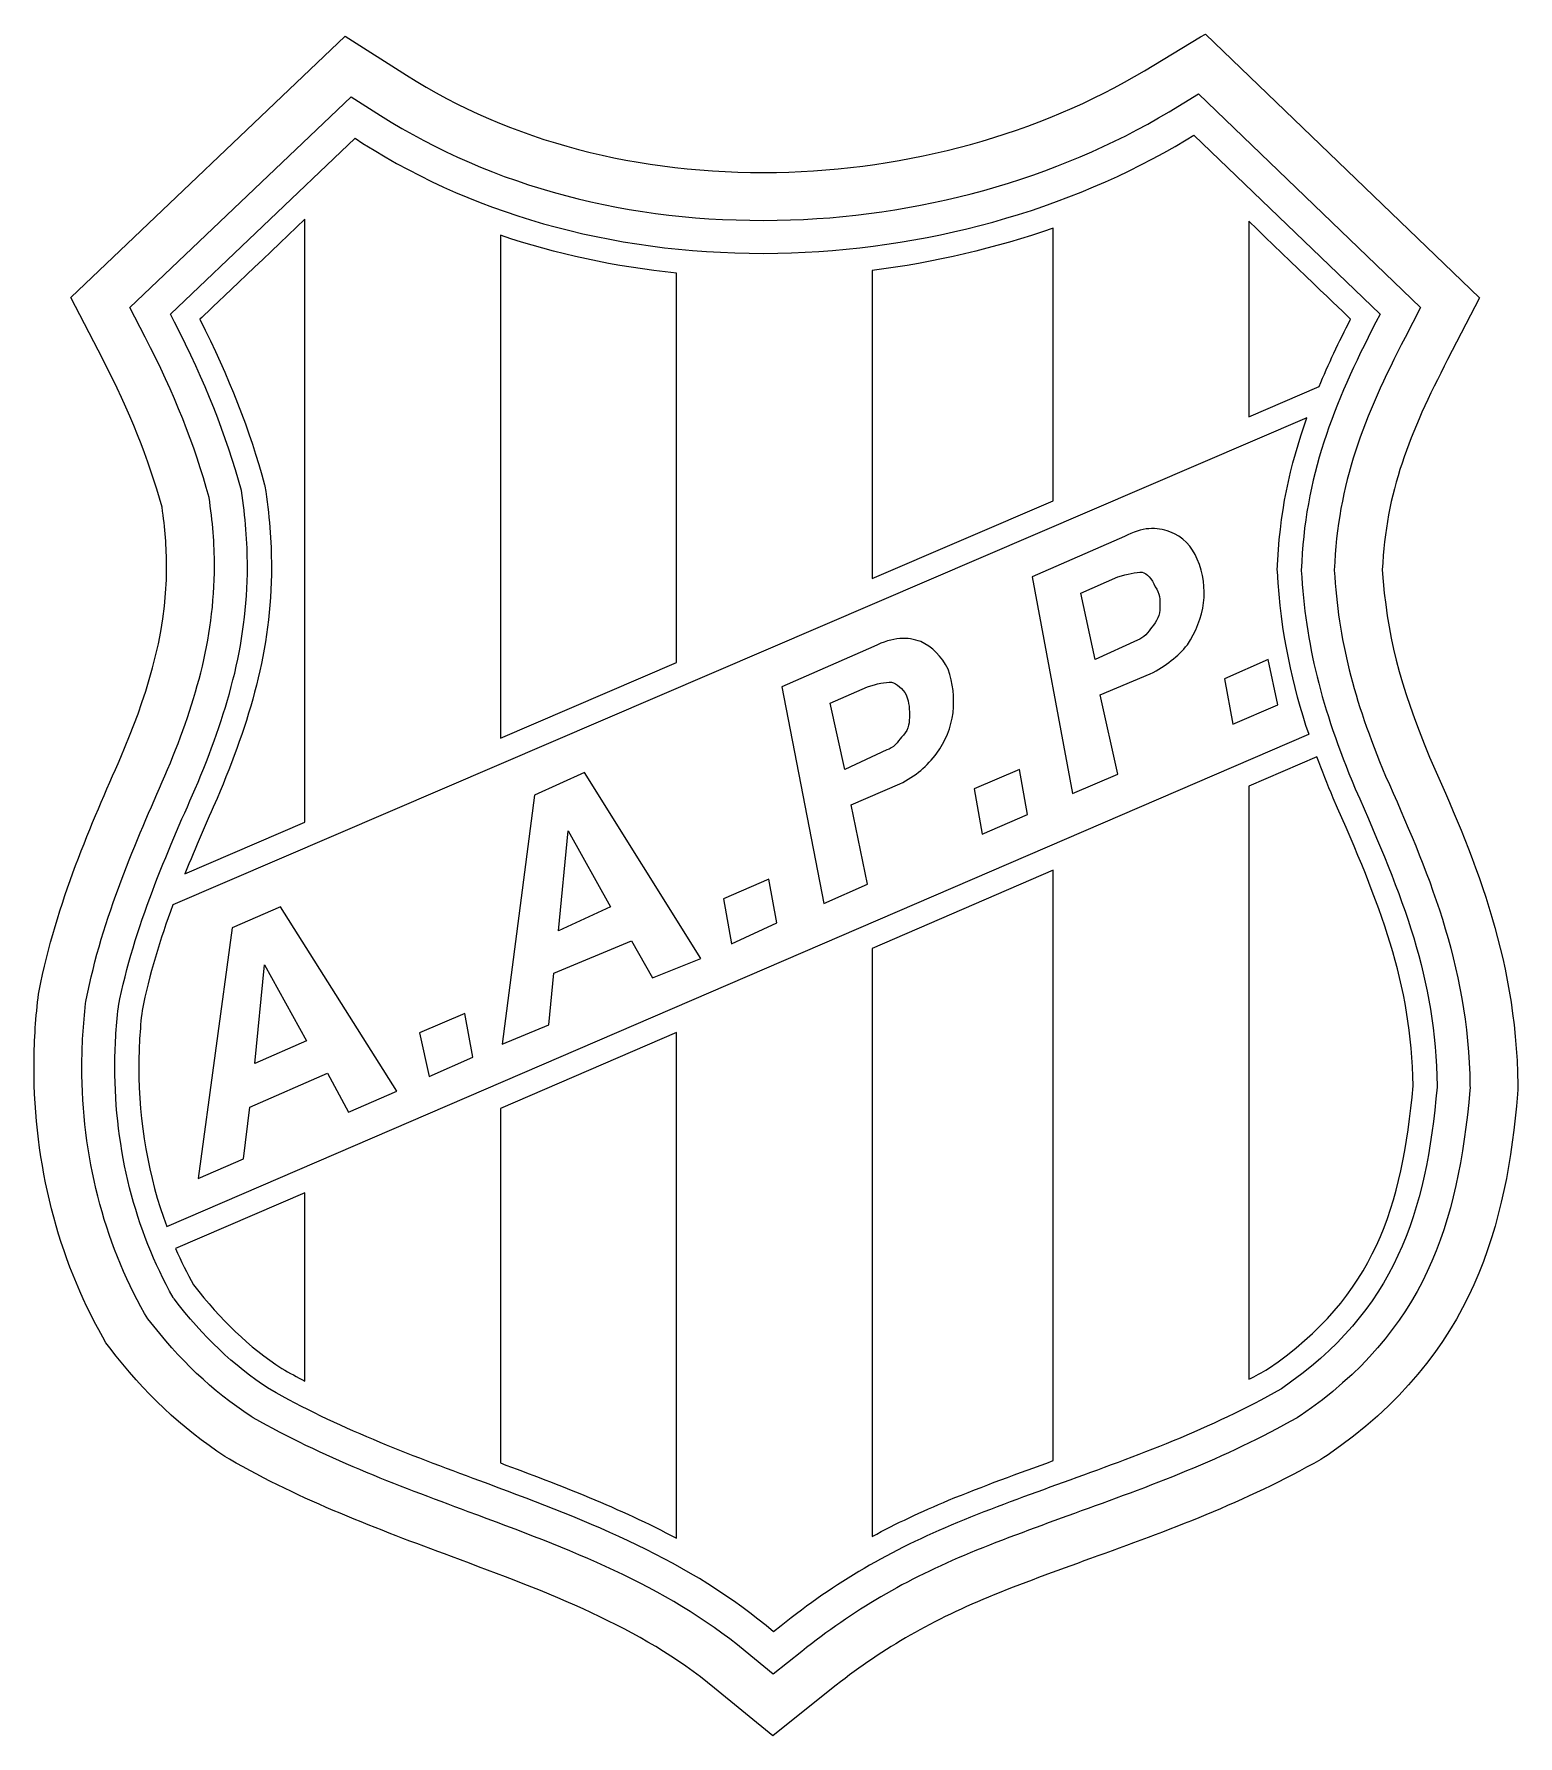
# Model space of a CAD drawing. Extents: x -64 to 87, y -87 to 87.
import ezdxf

# ---------------------------------------------------------------- set-up
doc = ezdxf.new("R2010")
doc.units = 0
doc.layers.add('HQFL', color=7, linetype='CONTINUOUS')

msp = doc.modelspace()

# ---------------------------------------------------------------- linework, layer by layer
at = {"layer": 'HQFL', "color": 250}
for points, knots in [([(87.2516, -20.4999), (87.2516, -20.4999), (87.2516, -20.5002), (87.2516, -20.5002), (87.2516, -20.5002), (87.0522, -6.976), (82.5797, 3.1233), (78.2542, 12.8905), (78.2542, 12.8905), (75.1796, 20.2823), (73.8712, 25.4648), (73.4377, 31.9733), (73.4377, 31.9733), (73.7785, 39.8061), (76.2369, 45.9825), (80.093, 53.4025), (80.093, 53.4025), (80.093, 53.4025), (83.3525, 59.6738), (83.3525, 59.6738), (83.3525, 59.6738), (83.3525, 59.6738), (55.4134, 86.5648), (55.4134, 86.5648), (55.4134, 86.5648), (55.4134, 86.5648), (54.9128, 86.2637), (54.9128, 86.2637), (54.9128, 86.2637), (54.9128, 86.2637), (49.2044, 82.8312), (49.2044, 82.8312), (49.2044, 82.8312), (38.4871, 76.3875), (25.1688, 72.7075), (11.7024, 72.4684), (11.7024, 72.4684), (-2.3835, 72.2182), (-15.4211, 75.6446), (-26.0006, 82.377), (-26.0006, 82.377), (-26.0006, 82.377), (-32.2434, 86.3491), (-32.2434, 86.3491), (-32.2434, 86.3491), (-32.2434, 86.3491), (-60.1796, 59.7283), (-60.1796, 59.7283), (-60.1796, 59.7283), (-60.1796, 59.7283), (-56.9443, 53.4379), (-56.9443, 53.4379), (-56.9443, 53.4379), (-54.1928, 48.0887), (-52.2699, 43.2911), (-50.8929, 38.3446), (-50.8929, 38.3446), (-50.5827, 36.2249), (-50.4308, 34.2516), (-50.4308, 32.3149), (-50.4308, 32.3149), (-50.4308, 24.9564), (-52.6724, 18.6266), (-55.0945, 12.8825), (-55.0945, 12.8825), (-58.0215, 6.2578), (-61.671, -2.0016), (-63.4155, -10.9144), (-63.4155, -10.9144), (-63.4155, -10.9144), (-63.486, -11.2731), (-63.486, -11.2731), (-63.486, -11.2731), (-63.486, -11.2731), (-63.5282, -11.6364), (-63.5282, -11.6364), (-63.5282, -11.6364), (-63.7998, -13.9646), (-63.9376, -16.3312), (-63.9376, -18.6697), (-63.9376, -18.6697), (-63.9376, -28.5927), (-61.5141, -38.1173), (-56.9287, -46.2139), (-56.9287, -46.2139), (-56.9287, -46.2139), (-56.6114, -46.7742), (-56.6114, -46.7742), (-56.6114, -46.7742), (-56.6114, -46.7742), (-56.221, -47.2864), (-56.221, -47.2864), (-56.221, -47.2864), (-52.7275, -51.8689), (-48.8874, -55.4939), (-44.4808, -58.3689), (-44.4808, -58.3689), (-44.4808, -58.3689), (-44.2604, -58.5126), (-44.2604, -58.5126), (-44.2604, -58.5126), (-44.2604, -58.5126), (-44.0332, -58.644), (-44.0332, -58.644), (-44.0332, -58.644), (-36.6331, -62.9035), (-28.8907, -65.7805), (-21.4033, -68.5632), (-21.4033, -68.5632), (-11.5176, -72.2366), (-2.1825, -75.7056), (5.4045, -81.9586), (5.4045, -81.9586), (5.4045, -81.9586), (11.3295, -86.8424), (11.3295, -86.8424), (11.3295, -86.8424), (11.3295, -86.8424), (17.3249, -82.0459), (17.3249, -82.0459), (17.3249, -82.0459), (22.215, -78.1338), (27.1474, -75.2492), (33.3181, -72.6928), (33.3181, -72.6928), (36.6567, -71.326), (40.088, -70.0826), (43.7206, -68.7662), (43.7206, -68.7662), (51.468, -65.9579), (59.4773, -63.0548), (67.1682, -58.6594), (67.1682, -58.6594), (67.1682, -58.6594), (67.4935, -58.4742), (67.4935, -58.4742), (67.4935, -58.4742), (67.4935, -58.4742), (67.8048, -58.2613), (67.8048, -58.2613), (67.8048, -58.2613), (82.9386, -47.942), (86.0783, -34.4772), (87.2168, -21.4636), (87.2168, -21.4636), (87.2168, -21.4636), (87.2588, -20.9827), (87.2588, -20.9827), (87.2588, -20.9827), (87.2588, -20.9827), (87.2516, -20.4999), (87.2516, -20.4999)], [0, 0, 0, 0, 0.02631579, 0.02631579, 0.02631579, 0.02631579, 0.05263158, 0.05263158, 0.05263158, 0.05263158, 0.07894737, 0.07894737, 0.07894737, 0.07894737, 0.10526316, 0.10526316, 0.10526316, 0.10526316, 0.13157895, 0.13157895, 0.13157895, 0.13157895, 0.15789474, 0.15789474, 0.15789474, 0.15789474, 0.18421053, 0.18421053, 0.18421053, 0.18421053, 0.21052632, 0.21052632, 0.21052632, 0.21052632, 0.23684211, 0.23684211, 0.23684211, 0.23684211, 0.26315789, 0.26315789, 0.26315789, 0.26315789, 0.28947368, 0.28947368, 0.28947368, 0.28947368, 0.31578947, 0.31578947, 0.31578947, 0.31578947, 0.34210526, 0.34210526, 0.34210526, 0.34210526, 0.36842105, 0.36842105, 0.36842105, 0.36842105, 0.39473684, 0.39473684, 0.39473684, 0.39473684, 0.42105263, 0.42105263, 0.42105263, 0.42105263, 0.44736842, 0.44736842, 0.44736842, 0.44736842, 0.47368421, 0.47368421, 0.47368421, 0.47368421, 0.5, 0.5, 0.5, 0.5, 0.52631579, 0.52631579, 0.52631579, 0.52631579, 0.55263158, 0.55263158, 0.55263158, 0.55263158, 0.57894737, 0.57894737, 0.57894737, 0.57894737, 0.60526316, 0.60526316, 0.60526316, 0.60526316, 0.63157895, 0.63157895, 0.63157895, 0.63157895, 0.65789474, 0.65789474, 0.65789474, 0.65789474, 0.68421053, 0.68421053, 0.68421053, 0.68421053, 0.71052632, 0.71052632, 0.71052632, 0.71052632, 0.73684211, 0.73684211, 0.73684211, 0.73684211, 0.76315789, 0.76315789, 0.76315789, 0.76315789, 0.78947368, 0.78947368, 0.78947368, 0.78947368, 0.81578947, 0.81578947, 0.81578947, 0.81578947, 0.84210526, 0.84210526, 0.84210526, 0.84210526, 0.86842105, 0.86842105, 0.86842105, 0.86842105, 0.89473684, 0.89473684, 0.89473684, 0.89473684, 0.92105263, 0.92105263, 0.92105263, 0.92105263, 0.94736842, 0.94736842, 0.94736842, 0.94736842, 0.97368421, 0.97368421, 0.97368421, 0.97368421, 1, 1, 1, 1]), ([(79.0174, -20.6221), (78.8545, -9.6002), (75.608, -1.4722), (70.6737, 9.6693), (70.6737, 9.6693), (67.1813, 18.0551), (65.6374, 24.3072), (65.1823, 31.9204), (65.1823, 31.9204), (65.5156, 41.3964), (68.4626, 48.8822), (72.7853, 57.2001), (72.7853, 57.2001), (72.7853, 57.2001), (73.2059, 58.0094), (73.2059, 58.0094), (73.2059, 58.0094), (73.2059, 58.0094), (54.249, 76.2552), (54.249, 76.2552), (54.249, 76.2552), (54.249, 76.2552), (53.4478, 75.7736), (53.4478, 75.7736), (53.4478, 75.7736), (41.5116, 68.5963), (26.738, 64.4986), (11.8486, 64.2343), (11.8486, 64.2343), (-3.8579, 63.9555), (-18.4749, 67.8263), (-30.4217, 75.4286), (-30.4217, 75.4286), (-30.4217, 75.4286), (-31.2273, 75.9412), (-31.2273, 75.9412), (-31.2273, 75.9412), (-31.2273, 75.9412), (-50.0382, 58.0165), (-50.0382, 58.0165), (-50.0382, 58.0165), (-50.0382, 58.0165), (-49.6206, 57.2047), (-49.6206, 57.2047), (-49.6206, 57.2047), (-46.5118, 51.1602), (-44.3493, 45.7072), (-42.8157, 40.0513), (-42.8157, 40.0513), (-42.3938, 37.3446), (-42.1965, 34.7844), (-42.1965, 32.3274), (-42.1965, 32.3274), (-42.1965, 24.1959), (-44.3406, 17.1832), (-47.5198, 9.6498), (-47.5198, 9.6498), (-50.298, 3.3615), (-53.7656, -4.4876), (-55.3336, -12.4967), (-55.3336, -12.4967), (-55.3336, -12.4967), (-55.3426, -12.5431), (-55.3426, -12.5431), (-55.3426, -12.5431), (-55.3426, -12.5431), (-55.3482, -12.5895), (-55.3482, -12.5895), (-55.3482, -12.5895), (-55.5857, -14.6276), (-55.7035, -16.6633), (-55.7035, -18.684), (-55.7035, -18.684), (-55.7035, -27.1131), (-53.6591, -35.2755), (-49.7627, -42.1554), (-49.7627, -42.1554), (-49.7627, -42.1554), (-49.7215, -42.228), (-49.7215, -42.228), (-49.7215, -42.228), (-49.7215, -42.228), (-49.6713, -42.2942), (-49.6713, -42.2942), (-49.6713, -42.2942), (-46.7176, -46.1688), (-43.6381, -49.0851), (-39.9804, -51.4722), (-39.9804, -51.4722), (-39.9804, -51.4722), (-39.9518, -51.4907), (-39.9518, -51.4907), (-39.9518, -51.4907), (-39.9518, -51.4907), (-39.9223, -51.5078), (-39.9223, -51.5078), (-39.9223, -51.5078), (-33.1172, -55.4248), (-25.6995, -58.1813), (-18.5258, -60.8465), (-18.5258, -60.8465), (-8.4415, -64.5938), (1.9858, -68.469), (10.6422, -75.6041), (10.6422, -75.6041), (10.6422, -75.6041), (11.4068, -76.234), (11.4068, -76.234), (11.4068, -76.234), (11.4068, -76.234), (12.1804, -75.6149), (12.1804, -75.6149), (12.1804, -75.6149), (17.7018, -71.198), (23.2487, -67.9502), (30.1662, -65.084), (30.1662, -65.084), (33.6888, -63.6424), (37.3619, -62.3109), (40.9145, -61.0234), (40.9145, -61.0234), (48.3335, -58.3344), (56.0047, -55.554), (63.0818, -51.5097), (63.0818, -51.5097), (63.0818, -51.5097), (63.1237, -51.4857), (63.1237, -51.4857), (63.1237, -51.4857), (63.1237, -51.4857), (63.1642, -51.4583), (63.1642, -51.4583), (63.1642, -51.4583), (74.7805, -43.5368), (77.9013, -33.4517), (79.0125, -20.7458), (79.0125, -20.7458), (79.0125, -20.7458), (79.0182, -20.6839), (79.0182, -20.6839), (79.0182, -20.6839), (79.0182, -20.6839), (79.0174, -20.6221), (79.0174, -20.6221)], [0, 0, 0, 0, 0.02777778, 0.02777778, 0.02777778, 0.02777778, 0.05555556, 0.05555556, 0.05555556, 0.05555556, 0.08333333, 0.08333333, 0.08333333, 0.08333333, 0.11111111, 0.11111111, 0.11111111, 0.11111111, 0.13888889, 0.13888889, 0.13888889, 0.13888889, 0.16666667, 0.16666667, 0.16666667, 0.16666667, 0.19444444, 0.19444444, 0.19444444, 0.19444444, 0.22222222, 0.22222222, 0.22222222, 0.22222222, 0.25, 0.25, 0.25, 0.25, 0.27777778, 0.27777778, 0.27777778, 0.27777778, 0.30555556, 0.30555556, 0.30555556, 0.30555556, 0.33333333, 0.33333333, 0.33333333, 0.33333333, 0.36111111, 0.36111111, 0.36111111, 0.36111111, 0.38888889, 0.38888889, 0.38888889, 0.38888889, 0.41666667, 0.41666667, 0.41666667, 0.41666667, 0.44444444, 0.44444444, 0.44444444, 0.44444444, 0.47222222, 0.47222222, 0.47222222, 0.47222222, 0.5, 0.5, 0.5, 0.5, 0.52777778, 0.52777778, 0.52777778, 0.52777778, 0.55555556, 0.55555556, 0.55555556, 0.55555556, 0.58333333, 0.58333333, 0.58333333, 0.58333333, 0.61111111, 0.61111111, 0.61111111, 0.61111111, 0.63888889, 0.63888889, 0.63888889, 0.63888889, 0.66666667, 0.66666667, 0.66666667, 0.66666667, 0.69444444, 0.69444444, 0.69444444, 0.69444444, 0.72222222, 0.72222222, 0.72222222, 0.72222222, 0.75, 0.75, 0.75, 0.75, 0.77777778, 0.77777778, 0.77777778, 0.77777778, 0.80555556, 0.80555556, 0.80555556, 0.80555556, 0.83333333, 0.83333333, 0.83333333, 0.83333333, 0.86111111, 0.86111111, 0.86111111, 0.86111111, 0.88888889, 0.88888889, 0.88888889, 0.88888889, 0.91666667, 0.91666667, 0.91666667, 0.91666667, 0.94444444, 0.94444444, 0.94444444, 0.94444444, 0.97222222, 0.97222222, 0.97222222, 0.97222222, 1, 1, 1, 1]), ([(-45.2794, 8.6822), (-41.9762, 16.5096), (-39.7512, 23.8008), (-39.7512, 32.287), (-39.7512, 32.287), (-39.7512, 34.8931), (-39.961, 37.6115), (-40.414, 40.4934), (-40.414, 40.4934), (-40.414, 40.4934), (-40.4243, 40.5586), (-40.4243, 40.5586), (-40.4243, 40.5586), (-40.4243, 40.5586), (-40.4414, 40.6223), (-40.4414, 40.6223), (-40.4414, 40.6223), (-41.9516, 46.2127), (-44.0629, 51.6027), (-47.0407, 57.5021), (-47.0407, 57.5021), (-46.3205, 58.1883), (-40.7582, 63.4888), (-36.3469, 67.6922), (-36.3469, 67.6922), (-36.3469, 67.6922), (-36.3469, 6.2582), (-36.3469, 6.2582), (-36.3469, 6.2582), (-36.3469, 6.2582), (-48.5617, 1.0114), (-48.5617, 1.0114), (-48.5617, 1.0114), (-47.465, 3.7334), (-46.3238, 6.3186), (-45.2794, 8.6822)], [0, 0, 0, 0, 0.11111111, 0.11111111, 0.11111111, 0.11111111, 0.22222222, 0.22222222, 0.22222222, 0.22222222, 0.33333333, 0.33333333, 0.33333333, 0.33333333, 0.44444444, 0.44444444, 0.44444444, 0.44444444, 0.55555556, 0.55555556, 0.55555556, 0.55555556, 0.66666667, 0.66666667, 0.66666667, 0.66666667, 0.77777778, 0.77777778, 0.77777778, 0.77777778, 0.88888889, 0.88888889, 0.88888889, 0.88888889, 1, 1, 1, 1]), ([(-16.4174, 66.0671), (-10.7353, 64.1286), (-4.7173, 62.8331), (1.5353, 62.2105), (1.5353, 62.2105), (1.5353, 62.2105), (1.5353, 22.5309), (1.5353, 22.5309), (1.5353, 22.5309), (1.5353, 22.5309), (-16.4174, 14.8191), (-16.4174, 14.8191), (-16.4174, 14.8191), (-16.4174, 14.8191), (-16.4174, 66.0671), (-16.4174, 66.0671)], [0, 0, 0, 0, 0.25, 0.25, 0.25, 0.25, 0.5, 0.5, 0.5, 0.5, 0.75, 0.75, 0.75, 0.75, 1, 1, 1, 1]), ([(21.4645, 62.4797), (27.8048, 63.2726), (34.0218, 64.7317), (39.9129, 66.7962), (39.9129, 66.7962), (39.9129, 66.7962), (39.9129, 39.0163), (39.9129, 39.0163), (39.9129, 39.0163), (39.9129, 39.0163), (21.4645, 31.0918), (21.4645, 31.0918), (21.4645, 31.0918), (21.4645, 31.0918), (21.4645, 62.4797), (21.4645, 62.4797)], [0, 0, 0, 0, 0.25, 0.25, 0.25, 0.25, 0.5, 0.5, 0.5, 0.5, 0.75, 0.75, 0.75, 0.75, 1, 1, 1, 1]), ([(66.9883, 50.6467), (66.9883, 50.6467), (59.8403, 47.5763), (59.8403, 47.5763), (59.8403, 47.5763), (59.8403, 47.5763), (59.8403, 67.4869), (59.8403, 67.4869), (59.8403, 67.4869), (64.2238, 63.2681), (69.5077, 58.1825), (70.2039, 57.5121), (70.2039, 57.5121), (69.0143, 55.1892), (67.9373, 52.9204), (66.9883, 50.6467)], [0, 0, 0, 0, 0.25, 0.25, 0.25, 0.25, 0.5, 0.5, 0.5, 0.5, 0.75, 0.75, 0.75, 0.75, 1, 1, 1, 1]), ([(-52.9286, -12.9191), (-52.2121, -9.2774), (-51.0766, -5.645), (-49.7921, -2.1727), (-49.7921, -2.1727), (-49.7921, -2.1727), (65.7521, 47.46), (65.7521, 47.46), (65.7521, 47.46), (64.0224, 42.6228), (62.934, 37.6395), (62.7405, 31.9458), (62.7405, 31.9458), (62.7405, 31.9458), (62.7385, 31.889), (62.7385, 31.889), (62.7385, 31.889), (62.7385, 31.889), (62.742, 31.8322), (62.742, 31.8322), (62.742, 31.8322), (63.1198, 25.4283), (64.2758, 20.2195), (65.971, 15.1808), (65.971, 15.1808), (65.971, 15.1808), (65.9478, 15.2351), (65.9478, 15.2351), (65.9478, 15.2351), (65.9478, 15.2351), (-50.4236, -34.9195), (-50.4236, -34.9195), (-50.4236, -34.9195), (-52.2921, -29.8677), (-53.2636, -24.3465), (-53.2636, -18.6894), (-53.2636, -18.6894), (-53.2636, -16.777), (-53.1518, -14.8492), (-52.9286, -12.9191)], [0, 0, 0, 0, 0.1, 0.1, 0.1, 0.1, 0.2, 0.2, 0.2, 0.2, 0.3, 0.3, 0.3, 0.3, 0.4, 0.4, 0.4, 0.4, 0.5, 0.5, 0.5, 0.5, 0.6, 0.6, 0.6, 0.6, 0.7, 0.7, 0.7, 0.7, 0.8, 0.8, 0.8, 0.8, 0.9, 0.9, 0.9, 0.9, 1, 1, 1, 1]), ([(41.8878, 9.1752), (41.8878, 9.1752), (37.7729, 31.2451), (37.7729, 31.2451), (37.7729, 31.2451), (37.7729, 31.2451), (47.16, 35.3624), (47.16, 35.3624), (47.16, 35.3624), (48.9697, 36.352), (50.453, 36.352), (51.7712, 35.8584), (51.7712, 35.8584), (53.0893, 35.3624), (54.0766, 34.3749), (54.5725, 33.057), (54.5725, 33.057), (55.2294, 31.5757), (55.3946, 30.0925), (55.2294, 28.6112), (55.2294, 28.6112), (55.0641, 27.1277), (54.4071, 25.6445), (53.5851, 24.3286), (53.5851, 24.3286), (52.5932, 23.1737), (51.4405, 22.1862), (49.7963, 21.3618), (49.7963, 21.3618), (49.7963, 21.3618), (44.6894, 19.2217), (44.6894, 19.2217), (44.6894, 19.2217), (44.6894, 19.2217), (46.4987, 11.1502), (46.4987, 11.1502), (46.4987, 11.1502), (46.4987, 11.1502), (41.8878, 9.1752), (41.8878, 9.1752)], [0, 0, 0, 0, 0.1, 0.1, 0.1, 0.1, 0.2, 0.2, 0.2, 0.2, 0.3, 0.3, 0.3, 0.3, 0.4, 0.4, 0.4, 0.4, 0.5, 0.5, 0.5, 0.5, 0.6, 0.6, 0.6, 0.6, 0.7, 0.7, 0.7, 0.7, 0.8, 0.8, 0.8, 0.8, 0.9, 0.9, 0.9, 0.9, 1, 1, 1, 1]), ([(44.1933, 22.8452), (44.1933, 22.8452), (48.4784, 24.8223), (48.4784, 24.8223), (48.4784, 24.8223), (49.135, 24.9877), (49.6307, 25.6445), (49.9617, 26.1404), (49.9617, 26.1404), (50.453, 26.6342), (50.7837, 27.4561), (50.7837, 28.1152), (50.7837, 28.1152), (50.7837, 28.9396), (50.7837, 29.5986), (50.2877, 30.2577), (50.2877, 30.2577), (49.9617, 31.0798), (49.4656, 31.5757), (48.9697, 31.7387), (48.9697, 31.7387), (48.313, 31.7387), (47.4906, 31.5757), (46.4987, 31.2451), (46.4987, 31.2451), (46.4987, 31.2451), (42.7144, 29.5986), (42.7144, 29.5986), (42.7144, 29.5986), (42.7144, 29.5986), (44.1933, 22.8452), (44.1933, 22.8452)], [0, 0, 0, 0, 0.125, 0.125, 0.125, 0.125, 0.25, 0.25, 0.25, 0.25, 0.375, 0.375, 0.375, 0.375, 0.5, 0.5, 0.5, 0.5, 0.625, 0.625, 0.625, 0.625, 0.75, 0.75, 0.75, 0.75, 0.875, 0.875, 0.875, 0.875, 1, 1, 1, 1]), ([(16.5229, -2.0259), (16.5229, -2.0259), (12.2402, 20.046), (12.2402, 20.046), (12.2402, 20.046), (12.2402, 20.046), (21.6298, 24.1633), (21.6298, 24.1633), (21.6298, 24.1633), (23.6046, 25.1507), (25.088, 25.1507), (26.4062, 24.657), (26.4062, 24.657), (27.5589, 24.1633), (28.5463, 23.1737), (29.2076, 21.8578), (29.2076, 21.8578), (29.6991, 20.3744), (29.8643, 19.0564), (29.6991, 17.4098), (29.6991, 17.4098), (29.5337, 15.9265), (28.877, 14.4454), (28.0549, 13.2926), (28.0549, 13.2926), (27.063, 11.9746), (25.9101, 10.9871), (24.2661, 10.1628), (24.2661, 10.1628), (24.2661, 10.1628), (19.3244, 8.0226), (19.3244, 8.0226), (19.3244, 8.0226), (19.3244, 8.0226), (20.9686, -0.049), (20.9686, -0.049), (20.9686, -0.049), (20.9686, -0.049), (16.5229, -2.0259), (16.5229, -2.0259)], [0, 0, 0, 0, 0.1, 0.1, 0.1, 0.1, 0.2, 0.2, 0.2, 0.2, 0.3, 0.3, 0.3, 0.3, 0.4, 0.4, 0.4, 0.4, 0.5, 0.5, 0.5, 0.5, 0.6, 0.6, 0.6, 0.6, 0.7, 0.7, 0.7, 0.7, 0.8, 0.8, 0.8, 0.8, 0.9, 0.9, 0.9, 0.9, 1, 1, 1, 1]), ([(61.8197, 22.8452), (61.8197, 22.8452), (62.807, 18.2342), (62.807, 18.2342), (62.807, 18.2342), (62.807, 18.2342), (58.1959, 16.2571), (58.1959, 16.2571), (58.1959, 16.2571), (58.1959, 16.2571), (57.3696, 20.8681), (57.3696, 20.8681), (57.3696, 20.8681), (57.3696, 20.8681), (61.8197, 22.8452), (61.8197, 22.8452)], [0, 0, 0, 0, 0.25, 0.25, 0.25, 0.25, 0.5, 0.5, 0.5, 0.5, 0.75, 0.75, 0.75, 0.75, 1, 1, 1, 1]), ([(18.663, 11.6461), (18.663, 11.6461), (22.9479, 13.621), (22.9479, 13.621), (22.9479, 13.621), (23.6046, 13.7862), (24.1007, 14.4454), (24.4313, 14.9392), (24.4313, 14.9392), (25.088, 15.4328), (25.2535, 16.2571), (25.2535, 16.916), (25.2535, 16.916), (25.2535, 17.7383), (25.2535, 18.3974), (24.9228, 19.2217), (24.9228, 19.2217), (24.5921, 19.8807), (23.9353, 20.3744), (23.4395, 20.5398), (23.4395, 20.5398), (22.7826, 20.5398), (21.9604, 20.3744), (20.9686, 20.046), (20.9686, 20.046), (20.9686, 20.046), (17.1818, 18.3974), (17.1818, 18.3974), (17.1818, 18.3974), (17.1818, 18.3974), (18.663, 11.6461), (18.663, 11.6461)], [0, 0, 0, 0, 0.125, 0.125, 0.125, 0.125, 0.25, 0.25, 0.25, 0.25, 0.375, 0.375, 0.375, 0.375, 0.5, 0.5, 0.5, 0.5, 0.625, 0.625, 0.625, 0.625, 0.75, 0.75, 0.75, 0.75, 0.875, 0.875, 0.875, 0.875, 1, 1, 1, 1]), ([(61.8259, -49.4158), (61.1704, -49.7891), (60.5073, -50.1497), (59.8403, -50.5029), (59.8403, -50.5029), (59.8403, -50.5029), (59.8403, 9.9458), (59.8403, 9.9458), (59.8403, 9.9458), (59.8403, 9.9458), (66.7655, 12.9306), (66.7655, 12.9306), (66.7655, 12.9306), (67.2839, 11.5286), (67.8397, 10.1279), (68.432, 8.7062), (68.432, 8.7062), (73.2462, -2.165), (76.4086, -10.0697), (76.5756, -20.5987), (76.5756, -20.5987), (75.4913, -32.9077), (72.6346, -42.0284), (61.8259, -49.4158)], [0, 0, 0, 0, 0.16666667, 0.16666667, 0.16666667, 0.16666667, 0.33333333, 0.33333333, 0.33333333, 0.33333333, 0.5, 0.5, 0.5, 0.5, 0.66666667, 0.66666667, 0.66666667, 0.66666667, 0.83333333, 0.83333333, 0.83333333, 0.83333333, 1, 1, 1, 1]), ([(-16.2543, -16.3548), (-16.2543, -16.3548), (-12.9591, 9.0098), (-12.9591, 9.0098), (-12.9591, 9.0098), (-12.9591, 9.0098), (-7.8519, 11.3156), (-7.8519, 11.3156), (-7.8519, 11.3156), (-7.8519, 11.3156), (4.0059, -7.6241), (4.0059, -7.6241), (4.0059, -7.6241), (4.0059, -7.6241), (-0.9356, -9.6037), (-0.9356, -9.6037), (-0.9356, -9.6037), (-0.9356, -9.6037), (-3.0758, -5.8149), (-3.0758, -5.8149), (-3.0758, -5.8149), (-3.0758, -5.8149), (-10.9822, -9.1076), (-10.9822, -9.1076), (-10.9822, -9.1076), (-10.9822, -9.1076), (-11.4756, -14.3798), (-11.4756, -14.3798), (-11.4756, -14.3798), (-11.4756, -14.3798), (-16.2543, -16.3548), (-16.2543, -16.3548)], [0, 0, 0, 0, 0.125, 0.125, 0.125, 0.125, 0.25, 0.25, 0.25, 0.25, 0.375, 0.375, 0.375, 0.375, 0.5, 0.5, 0.5, 0.5, 0.625, 0.625, 0.625, 0.625, 0.75, 0.75, 0.75, 0.75, 0.875, 0.875, 0.875, 0.875, 1, 1, 1, 1]), ([(36.4544, 11.6461), (36.4544, 11.6461), (37.277, 7.0328), (37.277, 7.0328), (37.277, 7.0328), (37.277, 7.0328), (32.6659, 5.056), (32.6659, 5.056), (32.6659, 5.056), (32.6659, 5.056), (31.8395, 9.6692), (31.8395, 9.6692), (31.8395, 9.6692), (31.8395, 9.6692), (36.4544, 11.6461), (36.4544, 11.6461)], [0, 0, 0, 0, 0.25, 0.25, 0.25, 0.25, 0.5, 0.5, 0.5, 0.5, 0.75, 0.75, 0.75, 0.75, 1, 1, 1, 1]), ([(-10.4882, -4.8247), (-10.4882, -4.8247), (-5.2183, -2.3544), (-5.2183, -2.3544), (-5.2183, -2.3544), (-5.2183, -2.3544), (-9.5009, 5.3865), (-9.5009, 5.3865), (-9.5009, 5.3865), (-9.5009, 5.3865), (-10.4882, -4.8247), (-10.4882, -4.8247)], [0, 0, 0, 0, 0.33333333, 0.33333333, 0.33333333, 0.33333333, 0.66666667, 0.66666667, 0.66666667, 0.66666667, 1, 1, 1, 1]), ([(10.9246, 0.4449), (10.9246, 0.4449), (11.7467, -4.0026), (11.7467, -4.0026), (11.7467, -4.0026), (11.7467, -4.0026), (7.1357, -6.1457), (7.1357, -6.1457), (7.1357, -6.1457), (7.1357, -6.1457), (6.3115, -1.5323), (6.3115, -1.5323), (6.3115, -1.5323), (6.3115, -1.5323), (10.9246, 0.4449), (10.9246, 0.4449)], [0, 0, 0, 0, 0.25, 0.25, 0.25, 0.25, 0.5, 0.5, 0.5, 0.5, 0.75, 0.75, 0.75, 0.75, 1, 1, 1, 1]), ([(29.2368, -62.8279), (26.4585, -63.979), (23.8965, -65.1938), (21.4645, -66.5149), (21.4645, -66.5149), (21.4645, -66.5149), (21.4645, -6.5935), (21.4645, -6.5935), (21.4645, -6.5935), (21.4645, -6.5935), (39.9129, 1.3573), (39.9129, 1.3573), (39.9129, 1.3573), (39.9129, 1.3573), (39.9129, -58.7907), (39.9129, -58.7907), (39.9129, -58.7907), (36.39, -60.0679), (32.7541, -61.3881), (29.2368, -62.8279)], [0, 0, 0, 0, 0.2, 0.2, 0.2, 0.2, 0.4, 0.4, 0.4, 0.4, 0.6, 0.6, 0.6, 0.6, 0.8, 0.8, 0.8, 0.8, 1, 1, 1, 1]), ([(-47.2177, -30.027), (-47.2177, -30.027), (-43.7595, -4.4965), (-43.7595, -4.4965), (-43.7595, -4.4965), (-43.7595, -4.4965), (-38.8177, -2.3544), (-38.8177, -2.3544), (-38.8177, -2.3544), (-38.8177, -2.3544), (-26.9597, -21.1312), (-26.9597, -21.1312), (-26.9597, -21.1312), (-26.9597, -21.1312), (-31.9014, -23.2712), (-31.9014, -23.2712), (-31.9014, -23.2712), (-31.9014, -23.2712), (-34.0415, -19.3214), (-34.0415, -19.3214), (-34.0415, -19.3214), (-34.0415, -19.3214), (-41.9474, -22.7797), (-41.9474, -22.7797), (-41.9474, -22.7797), (-41.9474, -22.7797), (-42.6066, -28.0479), (-42.6066, -28.0479), (-42.6066, -28.0479), (-42.6066, -28.0479), (-47.2177, -30.027), (-47.2177, -30.027)], [0, 0, 0, 0, 0.125, 0.125, 0.125, 0.125, 0.25, 0.25, 0.25, 0.25, 0.375, 0.375, 0.375, 0.375, 0.5, 0.5, 0.5, 0.5, 0.625, 0.625, 0.625, 0.625, 0.75, 0.75, 0.75, 0.75, 0.875, 0.875, 0.875, 0.875, 1, 1, 1, 1]), ([(-41.454, -18.3297), (-41.454, -18.3297), (-36.1838, -16.024), (-36.1838, -16.024), (-36.1838, -16.024), (-36.1838, -16.024), (-40.4665, -8.2855), (-40.4665, -8.2855), (-40.4665, -8.2855), (-40.4665, -8.2855), (-41.454, -18.3297), (-41.454, -18.3297)], [0, 0, 0, 0, 0.33333333, 0.33333333, 0.33333333, 0.33333333, 0.66666667, 0.66666667, 0.66666667, 0.66666667, 1, 1, 1, 1]), ([(-20.0408, -13.227), (-20.0408, -13.227), (-19.2188, -17.673), (-19.2188, -17.673), (-19.2188, -17.673), (-19.2188, -17.673), (-23.6643, -19.648), (-23.6643, -19.648), (-23.6643, -19.648), (-23.6643, -19.648), (-24.6542, -15.2019), (-24.6542, -15.2019), (-24.6542, -15.2019), (-24.6542, -15.2019), (-20.0408, -13.227), (-20.0408, -13.227)], [0, 0, 0, 0, 0.25, 0.25, 0.25, 0.25, 0.5, 0.5, 0.5, 0.5, 0.75, 0.75, 0.75, 0.75, 1, 1, 1, 1]), ([(1.5353, -66.7045), (-4.2738, -63.6107), (-10.3903, -61.2713), (-16.4174, -59.0272), (-16.4174, -59.0272), (-16.4174, -59.0272), (-16.4174, -22.9203), (-16.4174, -22.9203), (-16.4174, -22.9203), (-16.4174, -22.9203), (1.5353, -15.1829), (1.5353, -15.1829), (1.5353, -15.1829), (1.5353, -15.1829), (1.5353, -66.7045), (1.5353, -66.7045)], [0, 0, 0, 0, 0.25, 0.25, 0.25, 0.25, 0.5, 0.5, 0.5, 0.5, 0.75, 0.75, 0.75, 0.75, 1, 1, 1, 1]), ([(-47.6743, -40.8858), (-48.3473, -39.6921), (-48.9608, -38.4558), (-49.5158, -37.1857), (-49.5158, -37.1857), (-49.5158, -37.1857), (-36.3469, -31.5101), (-36.3469, -31.5101), (-36.3469, -31.5101), (-36.3469, -31.5101), (-36.3469, -50.6881), (-36.3469, -50.6881), (-36.3469, -50.6881), (-37.1307, -50.2752), (-37.9076, -49.8505), (-38.6746, -49.4095), (-38.6746, -49.4095), (-42.0567, -47.1977), (-44.9195, -44.4859), (-47.6743, -40.8858)], [0, 0, 0, 0, 0.2, 0.2, 0.2, 0.2, 0.4, 0.4, 0.4, 0.4, 0.6, 0.6, 0.6, 0.6, 0.8, 0.8, 0.8, 0.8, 1, 1, 1, 1])]:
    msp.add_open_spline(points, degree=3, knots=knots, dxfattribs=at)
at = {"layer": 'HQFL', "color": 7}
msp.add_open_spline([(51.719, 78.6488), (40.2797, 71.7708), (26.0988, 67.8431), (11.789, 67.5889), (11.789, 67.5889), (-3.2574, 67.3217), (-17.2307, 71.0115), (-28.6205, 78.2595), (-28.6205, 78.2595), (-28.6205, 78.2595), (-31.6413, 80.1814), (-31.6413, 80.1814), (-31.6413, 80.1814), (-31.6413, 80.1814), (-54.1699, 58.7139), (-54.1699, 58.7139), (-54.1699, 58.7139), (-54.1699, 58.7139), (-52.6043, 55.67), (-52.6043, 55.67), (-52.6043, 55.67), (-49.6397, 49.9061), (-47.5738, 44.7142), (-46.1061, 39.3559), (-46.1061, 39.3559), (-45.7354, 36.9226), (-45.5588, 34.6095), (-45.5588, 32.3845), (-45.5588, 32.3845), (-45.5588, 24.7459), (-47.5903, 18.1151), (-50.6036, 10.972), (-50.6036, 10.972), (-53.4536, 4.521), (-56.9909, -3.4964), (-58.6264, -11.8522), (-58.6264, -11.8522), (-58.6264, -11.8522), (-58.6602, -12.0255), (-58.6602, -12.0255), (-58.6602, -12.0255), (-58.6602, -12.0255), (-58.6808, -12.2012), (-58.6808, -12.2012), (-58.6808, -12.2012), (-58.933, -14.3649), (-59.058, -16.5288), (-59.058, -18.6768), (-59.058, -18.6768), (-59.058, -27.685), (-56.8638, -36.425), (-52.682, -43.8094), (-52.682, -43.8094), (-52.682, -43.8094), (-52.5287, -44.0802), (-52.5287, -44.0802), (-52.5287, -44.0802), (-52.5287, -44.0802), (-52.3397, -44.3282), (-52.3397, -44.3282), (-52.3397, -44.3282), (-49.1467, -48.5166), (-45.8023, -51.6793), (-41.8139, -54.2821), (-41.8139, -54.2821), (-41.8139, -54.2821), (-41.7067, -54.3519), (-41.7067, -54.3519), (-41.7067, -54.3519), (-41.7067, -54.3519), (-41.596, -54.4156), (-41.596, -54.4156), (-41.596, -54.4156), (-34.5484, -58.4727), (-26.9972, -61.2785), (-19.6944, -63.9921), (-19.6944, -63.9921), (-9.4183, -67.8101), (0.2877, -71.4173), (8.5082, -78.1931), (8.5082, -78.1931), (8.5082, -78.1931), (11.3754, -80.5559), (11.3754, -80.5559), (11.3754, -80.5559), (11.3754, -80.5559), (14.2763, -78.235), (14.2763, -78.235), (14.2763, -78.235), (19.5406, -74.0236), (24.8372, -70.9235), (31.4501, -68.1837), (31.4501, -68.1837), (34.8963, -66.7731), (38.5371, -65.454), (42.0579, -64.1779), (42.0579, -64.1779), (49.6098, -61.4405), (57.419, -58.6103), (64.7465, -54.4227), (64.7465, -54.4227), (64.7465, -54.4227), (64.9039, -54.3329), (64.9039, -54.3329), (64.9039, -54.3329), (64.9039, -54.3329), (65.0538, -54.2304), (65.0538, -54.2304), (65.0538, -54.2304), (77.7609, -45.566), (81.1602, -34.6949), (82.3552, -21.0384), (82.3552, -21.0384), (82.3552, -21.0384), (82.3755, -20.8054), (82.3755, -20.8054), (82.3755, -20.8054), (82.3755, -20.8054), (82.3719, -20.5718), (82.3719, -20.5718), (82.3719, -20.5718), (82.1875, -8.0711), (77.9135, 1.6074), (73.7704, 10.9625), (73.7704, 10.9625), (70.4183, 19.0166), (68.9944, 24.7371), (68.5454, 31.9391), (68.5454, 31.9391), (68.8809, 40.7473), (71.5546, 47.5558), (75.7625, 55.653), (75.7625, 55.653), (75.7625, 55.653), (77.3399, 58.6875), (77.3399, 58.6875), (77.3399, 58.6875), (77.3399, 58.6875), (54.7235, 80.4554), (54.7235, 80.4554), (54.7235, 80.4554), (54.7235, 80.4554), (51.719, 78.6488), (51.719, 78.6488)], degree=3, knots=[0, 0, 0, 0, 0.02777778, 0.02777778, 0.02777778, 0.02777778, 0.05555556, 0.05555556, 0.05555556, 0.05555556, 0.08333333, 0.08333333, 0.08333333, 0.08333333, 0.11111111, 0.11111111, 0.11111111, 0.11111111, 0.13888889, 0.13888889, 0.13888889, 0.13888889, 0.16666667, 0.16666667, 0.16666667, 0.16666667, 0.19444444, 0.19444444, 0.19444444, 0.19444444, 0.22222222, 0.22222222, 0.22222222, 0.22222222, 0.25, 0.25, 0.25, 0.25, 0.27777778, 0.27777778, 0.27777778, 0.27777778, 0.30555556, 0.30555556, 0.30555556, 0.30555556, 0.33333333, 0.33333333, 0.33333333, 0.33333333, 0.36111111, 0.36111111, 0.36111111, 0.36111111, 0.38888889, 0.38888889, 0.38888889, 0.38888889, 0.41666667, 0.41666667, 0.41666667, 0.41666667, 0.44444444, 0.44444444, 0.44444444, 0.44444444, 0.47222222, 0.47222222, 0.47222222, 0.47222222, 0.5, 0.5, 0.5, 0.5, 0.52777778, 0.52777778, 0.52777778, 0.52777778, 0.55555556, 0.55555556, 0.55555556, 0.55555556, 0.58333333, 0.58333333, 0.58333333, 0.58333333, 0.61111111, 0.61111111, 0.61111111, 0.61111111, 0.63888889, 0.63888889, 0.63888889, 0.63888889, 0.66666667, 0.66666667, 0.66666667, 0.66666667, 0.69444444, 0.69444444, 0.69444444, 0.69444444, 0.72222222, 0.72222222, 0.72222222, 0.72222222, 0.75, 0.75, 0.75, 0.75, 0.77777778, 0.77777778, 0.77777778, 0.77777778, 0.80555556, 0.80555556, 0.80555556, 0.80555556, 0.83333333, 0.83333333, 0.83333333, 0.83333333, 0.86111111, 0.86111111, 0.86111111, 0.86111111, 0.88888889, 0.88888889, 0.88888889, 0.88888889, 0.91666667, 0.91666667, 0.91666667, 0.91666667, 0.94444444, 0.94444444, 0.94444444, 0.94444444, 0.97222222, 0.97222222, 0.97222222, 0.97222222, 1, 1, 1, 1], dxfattribs=at)

doc.saveas('drawing.dxf')
